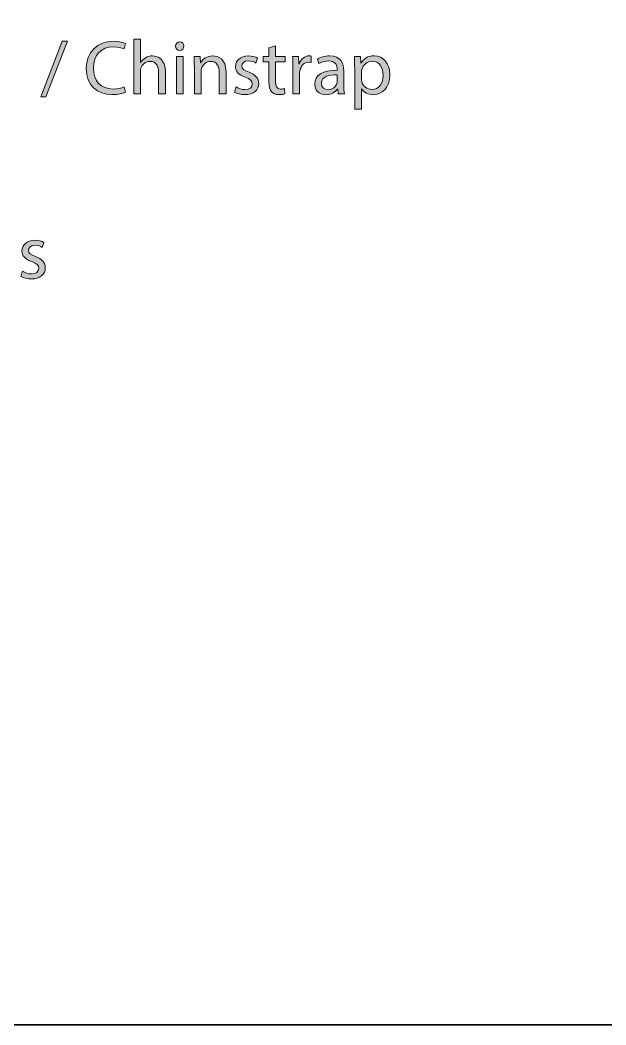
# Model space of a CAD drawing. Header units: inches. Extents: x 0 to 4188, y -1191 to 0.
# Drawn here: x 313.7 to 421.7, y -1190.5 to -1005.2 of the extents above; entities that cross this region are included whole.
import ezdxf

# ---------------------------------------------------------------- set-up
doc = ezdxf.new("R2010")
doc.units = ezdxf.units.IN
doc.header["$MEASUREMENT"] = 0
doc.layers.add('Cut', color=7, linetype='Continuous')
doc.layers.add('Graveren', color=7, linetype='Continuous')

# ---------------------------------------------------------------- blocks, each defined once
blk = doc.blocks.new('block 5')
at = {"layer": 'Graveren', "true_color": 0x1a1718}
h = blk.add_hatch(color=250, dxfattribs=at)
h.dxf.hatch_style = 2
h.paths.add_polyline_path([(317.47, -1019.33), (321.43, -1009.05), (322.39, -1009.05), (318.42, -1019.33)])
h = blk.add_hatch(color=250, dxfattribs=at)
h.dxf.hatch_style = 2
edge = h.paths.add_edge_path()
edge.add_spline(control_points=[(333.11, -1018.45), (332.65, -1018.68), (331.75, -1018.9), (330.58, -1018.9), (327.89, -1018.9), (325.86, -1017.2), (325.86, -1014.07), (325.86, -1011.08), (327.89, -1009.05), (330.85, -1009.05), (332.04, -1009.05), (332.8, -1009.31), (333.12, -1009.48), (333.12, -1009.48), (332.82, -1010.48), (332.82, -1010.48), (332.36, -1010.26), (331.69, -1010.09), (330.9, -1010.09), (328.66, -1010.09), (327.17, -1011.52), (327.17, -1014.03), (327.17, -1016.37), (328.52, -1017.87), (330.84, -1017.87), (331.59, -1017.87), (332.36, -1017.71), (332.85, -1017.47), (332.85, -1017.47), (333.11, -1018.45), (333.11, -1018.45)], knot_values=[0, 0, 0, 0, 1, 1, 1, 2, 2, 2, 3, 3, 3, 4, 4, 4, 5, 5, 5, 6, 6, 6, 7, 7, 7, 8, 8, 8, 9, 9, 9, 10, 10, 10, 10], degree=3, periodic=1)
h = blk.add_hatch(color=250, dxfattribs=at)
h.dxf.hatch_style = 2
edge = h.paths.add_edge_path()
edge.add_spline(control_points=[(334.61, -1008.7), (334.61, -1008.7), (335.86, -1008.7), (335.86, -1008.7), (335.86, -1008.7), (335.86, -1012.98), (335.86, -1012.98), (335.86, -1012.98), (335.88, -1012.98), (335.88, -1012.98), (336.08, -1012.62), (336.4, -1012.31), (336.78, -1012.1), (337.15, -1011.89), (337.59, -1011.75), (338.05, -1011.75), (338.98, -1011.75), (340.45, -1012.31), (340.45, -1014.68), (340.45, -1014.68), (340.45, -1018.76), (340.45, -1018.76), (340.45, -1018.76), (339.2, -1018.76), (339.2, -1018.76), (339.2, -1018.76), (339.2, -1014.82), (339.2, -1014.82), (339.2, -1013.72), (338.79, -1012.78), (337.61, -1012.78), (336.81, -1012.78), (336.17, -1013.35), (335.94, -1014.03), (335.87, -1014.2), (335.86, -1014.38), (335.86, -1014.62), (335.86, -1014.62), (335.86, -1018.76), (335.86, -1018.76), (335.86, -1018.76), (334.61, -1018.76), (334.61, -1018.76), (334.61, -1018.76), (334.61, -1008.7), (334.61, -1008.7)], knot_values=[0, 0, 0, 0, 1, 1, 1, 2, 2, 2, 3, 3, 3, 4, 4, 4, 5, 5, 5, 6, 6, 6, 7, 7, 7, 8, 8, 8, 9, 9, 9, 10, 10, 10, 11, 11, 11, 12, 12, 12, 13, 13, 13, 14, 14, 14, 15, 15, 15, 15], degree=3, periodic=1)
h = blk.add_hatch(color=250, dxfattribs=at)
h.dxf.hatch_style = 2
edge = h.paths.add_edge_path()
edge.add_spline(control_points=[(343.86, -1009.97), (343.88, -1010.4), (343.57, -1010.74), (343.07, -1010.74), (342.63, -1010.74), (342.32, -1010.4), (342.32, -1009.97), (342.32, -1009.53), (342.65, -1009.19), (343.1, -1009.19), (343.57, -1009.19), (343.86, -1009.53), (343.86, -1009.97)], knot_values=[0, 0, 0, 0, 1, 1, 1, 2, 2, 2, 3, 3, 3, 4, 4, 4, 4], degree=3, periodic=1)
h.paths.add_polyline_path([(342.48, -1018.76), (342.48, -1011.9), (343.72, -1011.9), (343.72, -1018.76)])
h = blk.add_hatch(color=250, dxfattribs=at)
h.dxf.hatch_style = 2
edge = h.paths.add_edge_path()
edge.add_spline(control_points=[(360.77, -1009.93), (360.77, -1009.93), (360.77, -1011.9), (360.77, -1011.9), (360.77, -1011.9), (362.56, -1011.9), (362.56, -1011.9), (362.56, -1011.9), (362.56, -1012.85), (362.56, -1012.85), (362.56, -1012.85), (360.77, -1012.85), (360.77, -1012.85), (360.77, -1012.85), (360.77, -1016.55), (360.77, -1016.55), (360.77, -1017.4), (361.01, -1017.88), (361.71, -1017.88), (362.03, -1017.88), (362.27, -1017.84), (362.43, -1017.8), (362.43, -1017.8), (362.49, -1018.73), (362.49, -1018.73), (362.25, -1018.83), (361.86, -1018.9), (361.38, -1018.9), (360.8, -1018.9), (360.33, -1018.72), (360.04, -1018.38), (359.68, -1018.01), (359.55, -1017.4), (359.55, -1016.59), (359.55, -1016.59), (359.55, -1012.85), (359.55, -1012.85), (359.55, -1012.85), (358.49, -1012.85), (358.49, -1012.85), (358.49, -1012.85), (358.49, -1011.9), (358.49, -1011.9), (358.49, -1011.9), (359.55, -1011.9), (359.55, -1011.9), (359.55, -1011.9), (359.55, -1010.26), (359.55, -1010.26), (359.55, -1010.26), (360.77, -1009.93), (360.77, -1009.93)], knot_values=[0, 0, 0, 0, 1, 1, 1, 2, 2, 2, 3, 3, 3, 4, 4, 4, 5, 5, 5, 6, 6, 6, 7, 7, 7, 8, 8, 8, 9, 9, 9, 10, 10, 10, 11, 11, 11, 12, 12, 12, 13, 13, 13, 14, 14, 14, 15, 15, 15, 16, 16, 16, 17, 17, 17, 17], degree=3, periodic=1)
h = blk.add_hatch(color=250, dxfattribs=at)
h.dxf.hatch_style = 2
edge = h.paths.add_edge_path()
edge.add_spline(control_points=[(345.79, -1013.76), (345.79, -1013.05), (345.78, -1012.47), (345.73, -1011.9), (345.73, -1011.9), (346.84, -1011.9), (346.84, -1011.9), (346.84, -1011.9), (346.91, -1013.03), (346.91, -1013.03), (346.91, -1013.03), (346.94, -1013.03), (346.94, -1013.03), (347.28, -1012.38), (348.07, -1011.75), (349.21, -1011.75), (350.16, -1011.75), (351.63, -1012.31), (351.63, -1014.67), (351.63, -1014.67), (351.63, -1018.76), (351.63, -1018.76), (351.63, -1018.76), (350.38, -1018.76), (350.38, -1018.76), (350.38, -1018.76), (350.38, -1014.81), (350.38, -1014.81), (350.38, -1013.7), (349.97, -1012.78), (348.8, -1012.78), (347.97, -1012.78), (347.34, -1013.36), (347.12, -1014.06), (347.07, -1014.21), (347.04, -1014.42), (347.04, -1014.64), (347.04, -1014.64), (347.04, -1018.76), (347.04, -1018.76), (347.04, -1018.76), (345.79, -1018.76), (345.79, -1018.76), (345.79, -1018.76), (345.79, -1013.76), (345.79, -1013.76)], knot_values=[0, 0, 0, 0, 1, 1, 1, 2, 2, 2, 3, 3, 3, 4, 4, 4, 5, 5, 5, 6, 6, 6, 7, 7, 7, 8, 8, 8, 9, 9, 9, 10, 10, 10, 11, 11, 11, 12, 12, 12, 13, 13, 13, 14, 14, 14, 15, 15, 15, 15], degree=3, periodic=1)
h = blk.add_hatch(color=250, dxfattribs=at)
h.dxf.hatch_style = 2
edge = h.paths.add_edge_path()
edge.add_spline(control_points=[(353.49, -1017.49), (353.86, -1017.73), (354.51, -1017.98), (355.13, -1017.98), (356.04, -1017.98), (356.46, -1017.53), (356.46, -1016.96), (356.46, -1016.37), (356.11, -1016.04), (355.19, -1015.7), (353.96, -1015.26), (353.37, -1014.58), (353.37, -1013.76), (353.37, -1012.65), (354.27, -1011.75), (355.74, -1011.75), (356.44, -1011.75), (357.05, -1011.94), (357.43, -1012.17), (357.43, -1012.17), (357.12, -1013.08), (357.12, -1013.08), (356.85, -1012.91), (356.35, -1012.68), (355.71, -1012.68), (354.98, -1012.68), (354.56, -1013.11), (354.56, -1013.62), (354.56, -1014.18), (354.98, -1014.44), (355.87, -1014.78), (357.06, -1015.23), (357.67, -1015.83), (357.67, -1016.85), (357.67, -1018.05), (356.73, -1018.9), (355.1, -1018.9), (354.35, -1018.9), (353.66, -1018.72), (353.18, -1018.44), (353.18, -1018.44), (353.49, -1017.49), (353.49, -1017.49)], knot_values=[0, 0, 0, 0, 1, 1, 1, 2, 2, 2, 3, 3, 3, 4, 4, 4, 5, 5, 5, 6, 6, 6, 7, 7, 7, 8, 8, 8, 9, 9, 9, 10, 10, 10, 11, 11, 11, 12, 12, 12, 13, 13, 13, 14, 14, 14, 14], degree=3, periodic=1)
h = blk.add_hatch(color=250, dxfattribs=at)
h.dxf.hatch_style = 2
edge = h.paths.add_edge_path()
edge.add_spline(control_points=[(363.96, -1014.04), (363.96, -1013.23), (363.95, -1012.54), (363.9, -1011.9), (363.9, -1011.9), (365, -1011.9), (365, -1011.9), (365, -1011.9), (365.04, -1013.25), (365.04, -1013.25), (365.04, -1013.25), (365.1, -1013.25), (365.1, -1013.25), (365.41, -1012.33), (366.16, -1011.75), (366.99, -1011.75), (367.14, -1011.75), (367.24, -1011.76), (367.35, -1011.79), (367.35, -1011.79), (367.35, -1012.96), (367.35, -1012.96), (367.22, -1012.94), (367.09, -1012.92), (366.92, -1012.92), (366.05, -1012.92), (365.42, -1013.59), (365.25, -1014.52), (365.22, -1014.69), (365.19, -1014.89), (365.19, -1015.1), (365.19, -1015.1), (365.19, -1018.76), (365.19, -1018.76), (365.19, -1018.76), (363.96, -1018.76), (363.96, -1018.76), (363.96, -1018.76), (363.96, -1014.04), (363.96, -1014.04)], knot_values=[0, 0, 0, 0, 1, 1, 1, 2, 2, 2, 3, 3, 3, 4, 4, 4, 5, 5, 5, 6, 6, 6, 7, 7, 7, 8, 8, 8, 9, 9, 9, 10, 10, 10, 11, 11, 11, 12, 12, 12, 13, 13, 13, 13], degree=3, periodic=1)
h = blk.add_hatch(color=250, dxfattribs=at)
h.dxf.hatch_style = 2
edge = h.paths.add_edge_path()
edge.add_spline(control_points=[(372.32, -1018.76), (372.32, -1018.76), (372.23, -1017.9), (372.23, -1017.9), (372.23, -1017.9), (372.18, -1017.9), (372.18, -1017.9), (371.8, -1018.44), (371.06, -1018.92), (370.09, -1018.92), (368.7, -1018.92), (367.99, -1017.94), (367.99, -1016.95), (367.99, -1015.29), (369.46, -1014.38), (372.11, -1014.4), (372.11, -1014.4), (372.11, -1014.25), (372.11, -1014.25), (372.11, -1013.69), (371.96, -1012.67), (370.55, -1012.67), (369.91, -1012.67), (369.25, -1012.86), (368.77, -1013.18), (368.77, -1013.18), (368.48, -1012.35), (368.48, -1012.35), (369.05, -1011.99), (369.87, -1011.75), (370.74, -1011.75), (372.84, -1011.75), (373.35, -1013.18), (373.35, -1014.55), (373.35, -1014.55), (373.35, -1017.12), (373.35, -1017.12), (373.35, -1017.71), (373.37, -1018.29), (373.46, -1018.76), (373.46, -1018.76), (372.32, -1018.76), (372.32, -1018.76)], knot_values=[0, 0, 0, 0, 1, 1, 1, 2, 2, 2, 3, 3, 3, 4, 4, 4, 5, 5, 5, 6, 6, 6, 7, 7, 7, 8, 8, 8, 9, 9, 9, 10, 10, 10, 11, 11, 11, 12, 12, 12, 13, 13, 13, 14, 14, 14, 14], degree=3, periodic=1)
edge = h.paths.add_edge_path()
edge.add_spline(control_points=[(372.14, -1015.26), (370.78, -1015.23), (369.23, -1015.47), (369.23, -1016.81), (369.23, -1017.61), (369.77, -1018), (370.41, -1018), (371.3, -1018), (371.87, -1017.43), (372.07, -1016.85), (372.11, -1016.72), (372.14, -1016.58), (372.14, -1016.45), (372.14, -1016.45), (372.14, -1015.26), (372.14, -1015.26)], knot_values=[0, 0, 0, 0, 1, 1, 1, 2, 2, 2, 3, 3, 3, 4, 4, 4, 5, 5, 5, 5], degree=3, periodic=1)
h = blk.add_hatch(color=250, dxfattribs=at)
h.dxf.hatch_style = 2
edge = h.paths.add_edge_path()
edge.add_spline(control_points=[(375.36, -1014.14), (375.36, -1013.26), (375.33, -1012.55), (375.3, -1011.9), (375.3, -1011.9), (376.42, -1011.9), (376.42, -1011.9), (376.42, -1011.9), (376.48, -1013.08), (376.48, -1013.08), (376.48, -1013.08), (376.51, -1013.08), (376.51, -1013.08), (377.02, -1012.24), (377.82, -1011.75), (378.94, -1011.75), (380.6, -1011.75), (381.85, -1013.15), (381.85, -1015.23), (381.85, -1017.7), (380.35, -1018.92), (378.73, -1018.92), (377.82, -1018.92), (377.03, -1018.52), (376.62, -1017.84), (376.62, -1017.84), (376.59, -1017.84), (376.59, -1017.84), (376.59, -1017.84), (376.59, -1021.57), (376.59, -1021.57), (376.59, -1021.57), (375.36, -1021.57), (375.36, -1021.57), (375.36, -1021.57), (375.36, -1014.14), (375.36, -1014.14)], knot_values=[0, 0, 0, 0, 1, 1, 1, 2, 2, 2, 3, 3, 3, 4, 4, 4, 5, 5, 5, 6, 6, 6, 7, 7, 7, 8, 8, 8, 9, 9, 9, 10, 10, 10, 11, 11, 11, 12, 12, 12, 12], degree=3, periodic=1)
edge = h.paths.add_edge_path()
edge.add_spline(control_points=[(376.59, -1015.97), (376.59, -1016.15), (376.62, -1016.32), (376.65, -1016.48), (376.87, -1017.34), (377.63, -1017.94), (378.52, -1017.94), (379.84, -1017.94), (380.6, -1016.86), (380.6, -1015.29), (380.6, -1013.91), (379.88, -1012.74), (378.56, -1012.74), (377.71, -1012.74), (376.92, -1013.35), (376.68, -1014.28), (376.63, -1014.44), (376.59, -1014.62), (376.59, -1014.79), (376.59, -1014.79), (376.59, -1015.97), (376.59, -1015.97)], knot_values=[0, 0, 0, 0, 1, 1, 1, 2, 2, 2, 3, 3, 3, 4, 4, 4, 5, 5, 5, 6, 6, 6, 7, 7, 7, 7], degree=3, periodic=1)
h = blk.add_hatch(color=250, dxfattribs=at)
h.dxf.hatch_style = 2
edge = h.paths.add_edge_path()
edge.add_spline(control_points=[(314.12, -1051.5), (314.48, -1051.74), (315.14, -1052), (315.76, -1052), (316.67, -1052), (317.09, -1051.54), (317.09, -1050.98), (317.09, -1050.38), (316.74, -1050.06), (315.82, -1049.72), (314.58, -1049.28), (314, -1048.6), (314, -1047.77), (314, -1046.67), (314.9, -1045.76), (316.37, -1045.76), (317.06, -1045.76), (317.67, -1045.96), (318.06, -1046.19), (318.06, -1046.19), (317.74, -1047.09), (317.74, -1047.09), (317.48, -1046.92), (316.98, -1046.7), (316.34, -1046.7), (315.6, -1046.7), (315.19, -1047.12), (315.19, -1047.63), (315.19, -1048.2), (315.6, -1048.45), (316.5, -1048.79), (317.69, -1049.25), (318.3, -1049.84), (318.3, -1050.86), (318.3, -1052.07), (317.36, -1052.92), (315.73, -1052.92), (314.98, -1052.92), (314.29, -1052.74), (313.8, -1052.45), (313.8, -1052.45), (314.12, -1051.5), (314.12, -1051.5)], knot_values=[0, 0, 0, 0, 1, 1, 1, 2, 2, 2, 3, 3, 3, 4, 4, 4, 5, 5, 5, 6, 6, 6, 7, 7, 7, 8, 8, 8, 9, 9, 9, 10, 10, 10, 11, 11, 11, 12, 12, 12, 13, 13, 13, 14, 14, 14, 14], degree=3, periodic=1)
at = {"layer": 'Graveren', "lineweight": 0}
for points in [[(317.47, -1019.33), (321.43, -1009.05), (322.39, -1009.05), (318.42, -1019.33), (317.47, -1019.33)], [(342.48, -1018.76), (342.48, -1011.9), (343.72, -1011.9), (343.72, -1018.76), (342.48, -1018.76)]]:
    blk.add_lwpolyline(points, dxfattribs=at)
for points, knots in [([(333.11, -1018.45), (332.65, -1018.68), (331.75, -1018.9), (330.58, -1018.9), (327.89, -1018.9), (325.86, -1017.2), (325.86, -1014.07), (325.86, -1011.08), (327.89, -1009.05), (330.85, -1009.05), (332.04, -1009.05), (332.8, -1009.31), (333.12, -1009.48), (333.12, -1009.48), (332.82, -1010.48), (332.82, -1010.48), (332.36, -1010.26), (331.69, -1010.09), (330.9, -1010.09), (328.66, -1010.09), (327.17, -1011.52), (327.17, -1014.03), (327.17, -1016.37), (328.52, -1017.87), (330.84, -1017.87), (331.59, -1017.87), (332.36, -1017.71), (332.85, -1017.47), (332.85, -1017.47), (333.11, -1018.45), (333.11, -1018.45)], [0, 0, 0, 0, 1, 1, 1, 2, 2, 2, 3, 3, 3, 4, 4, 4, 5, 5, 5, 6, 6, 6, 7, 7, 7, 8, 8, 8, 9, 9, 9, 10, 10, 10, 10]), ([(334.61, -1008.7), (334.61, -1008.7), (335.86, -1008.7), (335.86, -1008.7), (335.86, -1008.7), (335.86, -1012.98), (335.86, -1012.98), (335.86, -1012.98), (335.88, -1012.98), (335.88, -1012.98), (336.08, -1012.62), (336.4, -1012.31), (336.78, -1012.1), (337.15, -1011.89), (337.59, -1011.75), (338.05, -1011.75), (338.98, -1011.75), (340.45, -1012.31), (340.45, -1014.68), (340.45, -1014.68), (340.45, -1018.76), (340.45, -1018.76), (340.45, -1018.76), (339.2, -1018.76), (339.2, -1018.76), (339.2, -1018.76), (339.2, -1014.82), (339.2, -1014.82), (339.2, -1013.72), (338.79, -1012.78), (337.61, -1012.78), (336.81, -1012.78), (336.17, -1013.35), (335.94, -1014.03), (335.87, -1014.2), (335.86, -1014.38), (335.86, -1014.62), (335.86, -1014.62), (335.86, -1018.76), (335.86, -1018.76), (335.86, -1018.76), (334.61, -1018.76), (334.61, -1018.76), (334.61, -1018.76), (334.61, -1008.7), (334.61, -1008.7)], [0, 0, 0, 0, 1, 1, 1, 2, 2, 2, 3, 3, 3, 4, 4, 4, 5, 5, 5, 6, 6, 6, 7, 7, 7, 8, 8, 8, 9, 9, 9, 10, 10, 10, 11, 11, 11, 12, 12, 12, 13, 13, 13, 14, 14, 14, 15, 15, 15, 15]), ([(343.86, -1009.97), (343.88, -1010.4), (343.57, -1010.74), (343.07, -1010.74), (342.63, -1010.74), (342.32, -1010.4), (342.32, -1009.97), (342.32, -1009.53), (342.65, -1009.19), (343.1, -1009.19), (343.57, -1009.19), (343.86, -1009.53), (343.86, -1009.97)], [0, 0, 0, 0, 1, 1, 1, 2, 2, 2, 3, 3, 3, 4, 4, 4, 4]), ([(360.77, -1009.93), (360.77, -1009.93), (360.77, -1011.9), (360.77, -1011.9), (360.77, -1011.9), (362.56, -1011.9), (362.56, -1011.9), (362.56, -1011.9), (362.56, -1012.85), (362.56, -1012.85), (362.56, -1012.85), (360.77, -1012.85), (360.77, -1012.85), (360.77, -1012.85), (360.77, -1016.55), (360.77, -1016.55), (360.77, -1017.4), (361.01, -1017.88), (361.71, -1017.88), (362.03, -1017.88), (362.27, -1017.84), (362.43, -1017.8), (362.43, -1017.8), (362.49, -1018.73), (362.49, -1018.73), (362.25, -1018.83), (361.86, -1018.9), (361.38, -1018.9), (360.8, -1018.9), (360.33, -1018.72), (360.04, -1018.38), (359.68, -1018.01), (359.55, -1017.4), (359.55, -1016.59), (359.55, -1016.59), (359.55, -1012.85), (359.55, -1012.85), (359.55, -1012.85), (358.49, -1012.85), (358.49, -1012.85), (358.49, -1012.85), (358.49, -1011.9), (358.49, -1011.9), (358.49, -1011.9), (359.55, -1011.9), (359.55, -1011.9), (359.55, -1011.9), (359.55, -1010.26), (359.55, -1010.26), (359.55, -1010.26), (360.77, -1009.93), (360.77, -1009.93)], [0, 0, 0, 0, 1, 1, 1, 2, 2, 2, 3, 3, 3, 4, 4, 4, 5, 5, 5, 6, 6, 6, 7, 7, 7, 8, 8, 8, 9, 9, 9, 10, 10, 10, 11, 11, 11, 12, 12, 12, 13, 13, 13, 14, 14, 14, 15, 15, 15, 16, 16, 16, 17, 17, 17, 17]), ([(345.79, -1013.76), (345.79, -1013.05), (345.78, -1012.47), (345.73, -1011.9), (345.73, -1011.9), (346.84, -1011.9), (346.84, -1011.9), (346.84, -1011.9), (346.91, -1013.03), (346.91, -1013.03), (346.91, -1013.03), (346.94, -1013.03), (346.94, -1013.03), (347.28, -1012.38), (348.07, -1011.75), (349.21, -1011.75), (350.16, -1011.75), (351.63, -1012.31), (351.63, -1014.67), (351.63, -1014.67), (351.63, -1018.76), (351.63, -1018.76), (351.63, -1018.76), (350.38, -1018.76), (350.38, -1018.76), (350.38, -1018.76), (350.38, -1014.81), (350.38, -1014.81), (350.38, -1013.7), (349.97, -1012.78), (348.8, -1012.78), (347.97, -1012.78), (347.34, -1013.36), (347.12, -1014.06), (347.07, -1014.21), (347.04, -1014.42), (347.04, -1014.64), (347.04, -1014.64), (347.04, -1018.76), (347.04, -1018.76), (347.04, -1018.76), (345.79, -1018.76), (345.79, -1018.76), (345.79, -1018.76), (345.79, -1013.76), (345.79, -1013.76)], [0, 0, 0, 0, 1, 1, 1, 2, 2, 2, 3, 3, 3, 4, 4, 4, 5, 5, 5, 6, 6, 6, 7, 7, 7, 8, 8, 8, 9, 9, 9, 10, 10, 10, 11, 11, 11, 12, 12, 12, 13, 13, 13, 14, 14, 14, 15, 15, 15, 15]), ([(353.49, -1017.49), (353.86, -1017.73), (354.51, -1017.98), (355.13, -1017.98), (356.04, -1017.98), (356.46, -1017.53), (356.46, -1016.96), (356.46, -1016.37), (356.11, -1016.04), (355.19, -1015.7), (353.96, -1015.26), (353.37, -1014.58), (353.37, -1013.76), (353.37, -1012.65), (354.27, -1011.75), (355.74, -1011.75), (356.44, -1011.75), (357.05, -1011.94), (357.43, -1012.17), (357.43, -1012.17), (357.12, -1013.08), (357.12, -1013.08), (356.85, -1012.91), (356.35, -1012.68), (355.71, -1012.68), (354.98, -1012.68), (354.56, -1013.11), (354.56, -1013.62), (354.56, -1014.18), (354.98, -1014.44), (355.87, -1014.78), (357.06, -1015.23), (357.67, -1015.83), (357.67, -1016.85), (357.67, -1018.05), (356.73, -1018.9), (355.1, -1018.9), (354.35, -1018.9), (353.66, -1018.72), (353.18, -1018.44), (353.18, -1018.44), (353.49, -1017.49), (353.49, -1017.49)], [0, 0, 0, 0, 1, 1, 1, 2, 2, 2, 3, 3, 3, 4, 4, 4, 5, 5, 5, 6, 6, 6, 7, 7, 7, 8, 8, 8, 9, 9, 9, 10, 10, 10, 11, 11, 11, 12, 12, 12, 13, 13, 13, 14, 14, 14, 14]), ([(363.96, -1014.04), (363.96, -1013.23), (363.95, -1012.54), (363.9, -1011.9), (363.9, -1011.9), (365, -1011.9), (365, -1011.9), (365, -1011.9), (365.04, -1013.25), (365.04, -1013.25), (365.04, -1013.25), (365.1, -1013.25), (365.1, -1013.25), (365.41, -1012.33), (366.16, -1011.75), (366.99, -1011.75), (367.14, -1011.75), (367.24, -1011.76), (367.35, -1011.79), (367.35, -1011.79), (367.35, -1012.96), (367.35, -1012.96), (367.22, -1012.94), (367.09, -1012.92), (366.92, -1012.92), (366.05, -1012.92), (365.42, -1013.59), (365.25, -1014.52), (365.22, -1014.69), (365.19, -1014.89), (365.19, -1015.1), (365.19, -1015.1), (365.19, -1018.76), (365.19, -1018.76), (365.19, -1018.76), (363.96, -1018.76), (363.96, -1018.76), (363.96, -1018.76), (363.96, -1014.04), (363.96, -1014.04)], [0, 0, 0, 0, 1, 1, 1, 2, 2, 2, 3, 3, 3, 4, 4, 4, 5, 5, 5, 6, 6, 6, 7, 7, 7, 8, 8, 8, 9, 9, 9, 10, 10, 10, 11, 11, 11, 12, 12, 12, 13, 13, 13, 13]), ([(372.32, -1018.76), (372.32, -1018.76), (372.23, -1017.9), (372.23, -1017.9), (372.23, -1017.9), (372.18, -1017.9), (372.18, -1017.9), (371.8, -1018.44), (371.06, -1018.92), (370.09, -1018.92), (368.7, -1018.92), (367.99, -1017.94), (367.99, -1016.95), (367.99, -1015.29), (369.46, -1014.38), (372.11, -1014.4), (372.11, -1014.4), (372.11, -1014.25), (372.11, -1014.25), (372.11, -1013.69), (371.96, -1012.67), (370.55, -1012.67), (369.91, -1012.67), (369.25, -1012.86), (368.77, -1013.18), (368.77, -1013.18), (368.48, -1012.35), (368.48, -1012.35), (369.05, -1011.99), (369.87, -1011.75), (370.74, -1011.75), (372.84, -1011.75), (373.35, -1013.18), (373.35, -1014.55), (373.35, -1014.55), (373.35, -1017.12), (373.35, -1017.12), (373.35, -1017.71), (373.37, -1018.29), (373.46, -1018.76), (373.46, -1018.76), (372.32, -1018.76), (372.32, -1018.76)], [0, 0, 0, 0, 1, 1, 1, 2, 2, 2, 3, 3, 3, 4, 4, 4, 5, 5, 5, 6, 6, 6, 7, 7, 7, 8, 8, 8, 9, 9, 9, 10, 10, 10, 11, 11, 11, 12, 12, 12, 13, 13, 13, 14, 14, 14, 14]), ([(375.36, -1014.14), (375.36, -1013.26), (375.33, -1012.55), (375.3, -1011.9), (375.3, -1011.9), (376.42, -1011.9), (376.42, -1011.9), (376.42, -1011.9), (376.48, -1013.08), (376.48, -1013.08), (376.48, -1013.08), (376.51, -1013.08), (376.51, -1013.08), (377.02, -1012.24), (377.82, -1011.75), (378.94, -1011.75), (380.6, -1011.75), (381.85, -1013.15), (381.85, -1015.23), (381.85, -1017.7), (380.35, -1018.92), (378.73, -1018.92), (377.82, -1018.92), (377.03, -1018.52), (376.62, -1017.84), (376.62, -1017.84), (376.59, -1017.84), (376.59, -1017.84), (376.59, -1017.84), (376.59, -1021.57), (376.59, -1021.57), (376.59, -1021.57), (375.36, -1021.57), (375.36, -1021.57), (375.36, -1021.57), (375.36, -1014.14), (375.36, -1014.14)], [0, 0, 0, 0, 1, 1, 1, 2, 2, 2, 3, 3, 3, 4, 4, 4, 5, 5, 5, 6, 6, 6, 7, 7, 7, 8, 8, 8, 9, 9, 9, 10, 10, 10, 11, 11, 11, 12, 12, 12, 12]), ([(376.59, -1015.97), (376.59, -1016.15), (376.62, -1016.32), (376.65, -1016.48), (376.87, -1017.34), (377.63, -1017.94), (378.52, -1017.94), (379.84, -1017.94), (380.6, -1016.86), (380.6, -1015.29), (380.6, -1013.91), (379.88, -1012.74), (378.56, -1012.74), (377.71, -1012.74), (376.92, -1013.35), (376.68, -1014.28), (376.63, -1014.44), (376.59, -1014.62), (376.59, -1014.79), (376.59, -1014.79), (376.59, -1015.97), (376.59, -1015.97)], [0, 0, 0, 0, 1, 1, 1, 2, 2, 2, 3, 3, 3, 4, 4, 4, 5, 5, 5, 6, 6, 6, 7, 7, 7, 7]), ([(372.14, -1015.26), (370.78, -1015.23), (369.23, -1015.47), (369.23, -1016.81), (369.23, -1017.61), (369.77, -1018), (370.41, -1018), (371.3, -1018), (371.87, -1017.43), (372.07, -1016.85), (372.11, -1016.72), (372.14, -1016.58), (372.14, -1016.45), (372.14, -1016.45), (372.14, -1015.26), (372.14, -1015.26)], [0, 0, 0, 0, 1, 1, 1, 2, 2, 2, 3, 3, 3, 4, 4, 4, 5, 5, 5, 5]), ([(314.12, -1051.5), (314.48, -1051.74), (315.14, -1052), (315.76, -1052), (316.67, -1052), (317.09, -1051.54), (317.09, -1050.98), (317.09, -1050.38), (316.74, -1050.06), (315.82, -1049.72), (314.58, -1049.28), (314, -1048.6), (314, -1047.77), (314, -1046.67), (314.9, -1045.76), (316.37, -1045.76), (317.06, -1045.76), (317.67, -1045.96), (318.06, -1046.19), (318.06, -1046.19), (317.74, -1047.09), (317.74, -1047.09), (317.48, -1046.92), (316.98, -1046.7), (316.34, -1046.7), (315.6, -1046.7), (315.19, -1047.12), (315.19, -1047.63), (315.19, -1048.2), (315.6, -1048.45), (316.5, -1048.79), (317.69, -1049.25), (318.3, -1049.84), (318.3, -1050.86), (318.3, -1052.07), (317.36, -1052.92), (315.73, -1052.92), (314.98, -1052.92), (314.29, -1052.74), (313.8, -1052.45), (313.8, -1052.45), (314.12, -1051.5), (314.12, -1051.5)], [0, 0, 0, 0, 1, 1, 1, 2, 2, 2, 3, 3, 3, 4, 4, 4, 5, 5, 5, 6, 6, 6, 7, 7, 7, 8, 8, 8, 9, 9, 9, 10, 10, 10, 11, 11, 11, 12, 12, 12, 13, 13, 13, 14, 14, 14, 14])]:
    blk.add_open_spline(points, degree=3, knots=knots, dxfattribs=at)

msp = doc.modelspace()

# ---------------------------------------------------------------- linework, layer by layer
at = {"layer": 'Cut', "color": 250, "lineweight": 35, "true_color": 0x1a1718}
msp.add_lwpolyline([(841.39, -1190.55), (-0.5, -1190.55), (-0.5, 0), (841.39, 0), (841.39, -1190.55)], dxfattribs=at)

# ---------------------------------------------------------------- block references
at = {"layer": 'Graveren'}
msp.add_blockref('block 5', (0, 0), dxfattribs=at)

doc.saveas('drawing.dxf')
